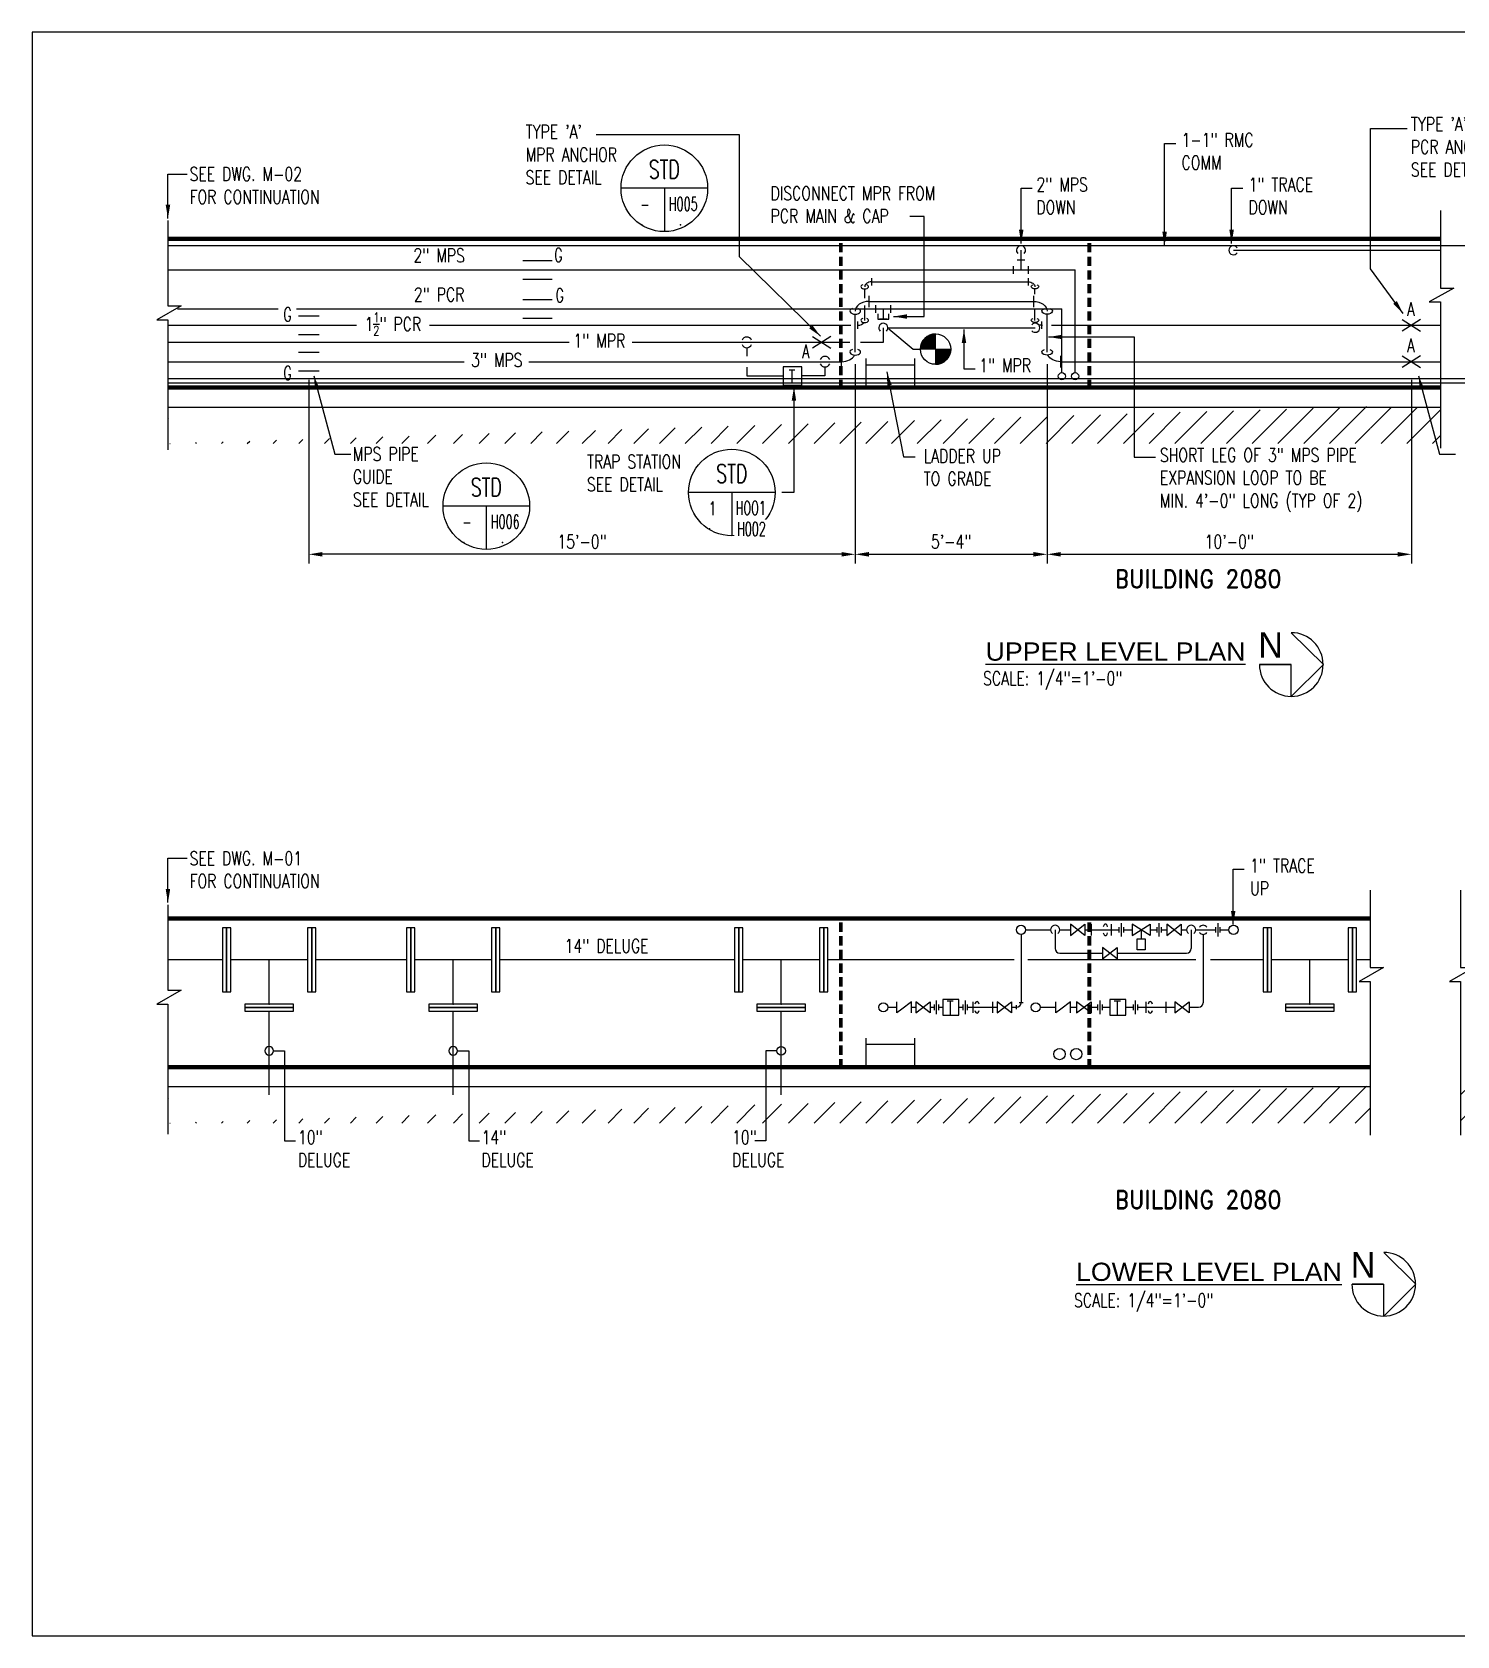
# Model space of a CAD drawing. Header units: inches. Extents: x 414 to 3373, y -413 to 990.
# Drawn here: x 1661 to 2130, y -413 to 115 of the extents above; entities that cross this region are included whole.
import ezdxf
from ezdxf.enums import TextEntityAlignment as Align

# ---------------------------------------------------------------- set-up
doc = ezdxf.new("R2010")
doc.units = ezdxf.units.IN
doc.header["$LTSCALE"] = 48
doc.header["$MEASUREMENT"] = 0
doc.linetypes.add('HIDDEN4', pattern=[0.09375, 0.0625, -0.03125])
doc.layers.get('Defpoints').update_dxf_attribs({"color": 251})
for name, color, linetype in [('E-POWR', 83, 'Continuous'), ('EXST-BLDG', 253, 'Continuous'), ('EXST-PIPE', 253, 'Continuous'), ('EXST-TEXT', 253, 'Continuous'), ('EXST-UTLD', 251, 'Continuous'), ('EXST-VALV', 253, 'Continuous'), ('MU-CONTINUATION NOTE', 51, 'Continuous'), ('MU-DEMO-TRGT', 31, 'Continuous'), ('MU-HPR-PIPE', 231, 'Continuous'), ('MU-HPR-TEXT', 221, 'Continuous'), ('MU-LDER', 254, 'Continuous'), ('MU-NEW-TEXT', 151, 'Continuous'), ('MU-PCR-PIPE', 120, 'Continuous'), ('MU-PCR-TEXT', 141, 'Continuous'), ('MU-PCR-VALV', 131, 'Continuous'), ('MU-STEM-PIPE', 230, 'Continuous'), ('MU-STEM-TEXT', 241, 'Continuous'), ('MU-STEM-VALV', 231, 'Continuous'), ('MU-TEXT-LDER', 254, 'Continuous'), ('TITLES', 111, 'Continuous')]:
    doc.layers.add(name, color=color, linetype=linetype)
doc.styles.add('AU145S00', font='19', dxfattribs={"height": 12})
doc.styles.add('ROMAND', font='romand.shx', dxfattribs={"width": 0.9})
doc.styles.add('RomanS', font='romans.shx', dxfattribs={"width": 0.75})
doc.dimstyles.get("Standard").update_dxf_attribs({"dimtxt": 0.09375, "dimasz": 0.09375, "dimexe": 0.0625, "dimexo": 0.0625, "dimgap": 0.03125, "dimtad": 1, "dimdec": 8, "dimzin": 0, "dimdsep": 46, "dimlunit": 4, "dimtxsty": 'RomanS', "dimcen": 0.09, "dimclrd": 254, "dimclre": 254, "dimclrt": 256, "dimadec": 0, "dimazin": 0, "dimtfac": 1, "dimtdec": 8, "dimtofl": 0, "dimtmove": 0, "dimatfit": 3, "dimfxl": 1, "dimtolj": 1, "dimtzin": 0, "dimlwd": -1, "dimlwe": -1, "dimarcsym": 0})

# ---------------------------------------------------------------- blocks, each defined once
blk = doc.blocks.new('14blndflg')
blk.add_lwpolyline([(1.375, 10.5), (0, 10.5), (0, -10.5), (1.375, -10.5)], close=True)
at = {"color": 252}
for p in [(0, 0), (1.375, 0)]:
    blk.add_point(p, dxfattribs=at)
blk = doc.blocks.new('10blndflg')
blk.add_lwpolyline([(0, -8), (1.1875, -8), (1.1875, 8), (0, 8)], close=True)
at = {"color": 252}
blk.add_point((0, 0), dxfattribs=at)
blk = doc.blocks.new('TARGET')
at = {"color": 0}
for p, q in [((-5, 0.22), (-0.22, 5)), ((-4.86, 0), (-5, 0.14)), ((-4.51, 0), (-4.98, 0.47)), ((-4.96, 0.6), (-0.6, 4.96)), ((-4.15, 0), (-4.94, 0.79)), ((-4.89, 1.03), (-1.03, 4.89)), ((-3.8, 0), (-4.88, 1.08)), ((-4.86, 0), (0, 4.86)), ((-3.45, 0), (-4.81, 1.36)), ((-4.77, 1.5), (-1.5, 4.77)), ((-3.09, 0), (-4.73, 1.63)), ((-2.74, 0), (-4.63, 1.89)), ((-4.55, 2.08), (-2.08, 4.55)), ((-2.38, 0), (-4.52, 2.14)), ((-4.5, 0), (0, 4.5)), ((-2.03, 0), (-4.4, 2.37)), ((-1.68, 0), (-4.27, 2.6)), ((-4.15, 0), (0, 4.15)), ((-1.32, 0), (-4.14, 2.81)), ((-4.06, 2.92), (-2.92, 4.06)), ((-0.97, 0), (-3.99, 3.02)), ((-0.62, 0), (-3.83, 3.21)), ((-3.8, 0), (0, 3.8)), ((-0.26, 0), (-3.66, 3.4)), ((0, 0.09), (-3.49, 3.58)), ((-3.44, 0), (0, 3.44)), ((0, 0.44), (-3.31, 3.75)), ((0, 0.8), (-3.11, 3.91)), ((-3.09, 0), (0, 3.09)), ((0, 1.15), (-2.91, 4.06)), ((-2.74, 0), (0, 2.74)), ((0, 1.5), (-2.7, 4.21)), ((0, 1.86), (-2.48, 4.34)), ((-2.38, 0), (0, 2.38)), ((0, 2.21), (-2.25, 4.46)), ((-2.03, 0), (0, 2.03)), ((0, 2.57), (-2.01, 4.58)), ((0, 2.92), (-1.76, 4.68)), ((-1.68, 0), (0, 1.68)), ((0, 3.27), (-1.5, 4.77)), ((-1.32, 0), (0, 1.32)), ((0, 3.63), (-1.22, 4.85)), ((-0.97, 0), (0, 0.97)), ((0, 3.98), (-0.93, 4.91)), ((0, 4.33), (-0.63, 4.96)), ((-0.62, 0), (0, 0.62)), ((0, 4.69), (-0.3, 4.99)), ((-0.26, 0), (0, 0.26)), ((0, -4.69), (4.69, 0)), ((0, -4.33), (4.33, 0)), ((0, -3.98), (3.98, 0)), ((0, -3.63), (3.63, 0)), ((0, -3.27), (3.27, 0)), ((0, -2.92), (2.92, 0)), ((0, -2.57), (2.57, 0)), ((0, -2.21), (2.21, 0)), ((0, -1.86), (1.86, 0)), ((0, -1.51), (1.51, 0)), ((0, -1.15), (1.15, 0)), ((0, -0.8), (0.8, 0)), ((0, -0.44), (0.44, 0)), ((0, -0.09), (0.09, 0)), ((3.58, -3.49), (0.09, 0)), ((3.75, -3.31), (0.44, 0)), ((3.91, -3.11), (0.8, 0)), ((4.06, -2.91), (1.15, 0)), ((4.21, -2.7), (1.5, 0)), ((4.34, -2.48), (1.86, 0)), ((4.46, -2.25), (2.21, 0)), ((4.58, -2.01), (2.57, 0)), ((4.68, -1.76), (2.92, 0)), ((4.77, -1.5), (3.27, 0)), ((4.85, -1.22), (3.63, 0)), ((4.91, -0.93), (3.98, 0)), ((4.96, -0.63), (4.33, 0)), ((4.99, -0.3), (4.69, 0)), ((3.4, -3.66), (0, -0.26)), ((3.21, -3.83), (0, -0.62)), ((3.02, -3.99), (0, -0.97)), ((2.81, -4.14), (0, -1.32)), ((2.6, -4.27), (0, -1.68)), ((2.37, -4.4), (0, -2.03)), ((2.14, -4.52), (0, -2.38)), ((1.89, -4.63), (0, -2.74)), ((1.63, -4.73), (0, -3.09)), ((1.36, -4.81), (0, -3.45)), ((1.08, -4.88), (0, -3.8)), ((0.79, -4.94), (0, -4.15)), ((0.47, -4.98), (0, -4.51)), ((0.14, -5), (0, -4.86)), ((0.04, -5), (5, -0.04)), ((0.41, -4.98), (4.98, -0.41)), ((0.82, -4.93), (4.93, -0.82)), ((1.26, -4.84), (4.84, -1.26)), ((1.78, -4.67), (4.67, -1.78)), ((2.45, -4.36), (4.36, -2.45))]:
    blk.add_line(p, q, dxfattribs=at)
for q in [(-5, 0), (0, 5), (0, -5), (5, 0)]:
    blk.add_line((0, 0), q)
blk.add_circle((0, 0), 5)
for start, end in [(90, 180), (270, 0)]:
    blk.add_arc((0, 0), 5, start, end)
blk = doc.blocks.new('DTLBUBB')
at = {"linetype": 'Continuous'}
for p, q in [((0.297, 0), (-0.297, 0)), ((0, 0), (0, -0.297))]:
    blk.add_line(p, q, dxfattribs=at)
blk.add_circle((0, 0), 0.297, dxfattribs=at)
at = {"color": 250}
for p in [(0, 0.067), (-0.154, -0.25), (0.11, -0.25)]:
    blk.add_point(p, dxfattribs=at)
at = {"style": 'RomanS'}
for tag, height, width, p in [('DTL#', 0.125, 0.7, (0, 0.067)), ('WHERE_CUT', 0.0938, 0.6, (-0.103, -0.169)), ('WHERE_DRAWN', 0.0938, 0.6, (0.117, -0.169))]:
    blk.add_attdef(tag, text='', height=height, dxfattribs=dict(at, width=width)).set_placement(p, align=Align.CENTER)
blk = doc.blocks.new('*D38')
at = {"layer": 'Defpoints', "color": 0, "transparency": 16777216}
for p in [(1931.93, 8.96), (1995.12, 8.96), (1995.12, -56.61)]:
    blk.add_point(p, dxfattribs=at)
at = {"layer": 'MU-LDER', "color": 254, "transparency": 16777216}
for p, q in [((1931.93, 5.96), (1931.93, -59.61)), ((1995.12, 5.96), (1995.12, -59.61)), ((1936.43, -56.61), (1990.62, -56.61))]:
    blk.add_line(p, q, dxfattribs=at)
for points in [[(1936.43, -55.86), (1936.43, -57.36), (1931.93, -56.61)], [(1990.62, -55.86), (1990.62, -57.36), (1995.12, -56.61)]]:
    blk.add_solid(points, dxfattribs=at)
at = {"layer": 'MU-LDER', "color": 151, "transparency": 16777216, "insert": (1963.52, -52.43), "char_height": 4.5, "attachment_point": 5, "style": 'RomanS'}
blk.add_mtext('\\A1;5\'-4"', dxfattribs=at)
blk = doc.blocks.new('*D39')
at = {"layer": 'Defpoints', "color": 0, "transparency": 16777216}
for p in [(1751.99, 3.8), (1751.99, -56.61), (1931.93, -56.61)]:
    blk.add_point(p, dxfattribs=at)
at = {"layer": 'MU-LDER', "color": 254, "transparency": 16777216}
for p, q in [((1751.99, 0.8), (1751.99, -59.61)), ((1927.43, -56.61), (1756.49, -56.61))]:
    blk.add_line(p, q, dxfattribs=at)
for points in [[(1756.49, -55.86), (1756.49, -57.36), (1751.99, -56.61)], [(1927.43, -55.86), (1927.43, -57.36), (1931.93, -56.61)]]:
    blk.add_solid(points, dxfattribs=at)
at = {"layer": 'MU-LDER', "color": 151, "transparency": 16777216, "insert": (1841.96, -52.43), "char_height": 4.5, "attachment_point": 5, "style": 'RomanS'}
blk.add_mtext('\\A1;15\'-0"', dxfattribs=at)
blk = doc.blocks.new('*D41')
at = {"layer": 'Defpoints', "color": 0, "transparency": 16777216}
for p in [(2115.08, 3.8), (1995.12, -56.61), (2115.08, -56.61)]:
    blk.add_point(p, dxfattribs=at)
at = {"layer": 'MU-LDER', "color": 254, "transparency": 16777216}
for p, q in [((2115.08, 0.8), (2115.08, -59.61)), ((1999.62, -56.61), (2110.58, -56.61))]:
    blk.add_line(p, q, dxfattribs=at)
for points in [[(1999.62, -55.86), (1999.62, -57.36), (1995.12, -56.61)], [(2110.58, -55.86), (2110.58, -57.36), (2115.08, -56.61)]]:
    blk.add_solid(points, dxfattribs=at)
at = {"layer": 'MU-LDER', "color": 151, "transparency": 16777216, "insert": (2055.1, -52.43), "char_height": 4.5, "attachment_point": 5, "style": 'RomanS'}
blk.add_mtext('\\A1;10\'-0"', dxfattribs=at)

msp = doc.modelspace()

# ---------------------------------------------------------------- hatches: boundary and pattern name
at = {"layer": 'EXST-TEXT'}
h = msp.add_hatch(dxfattribs=at)
h.set_pattern_fill('ANSI31', color=256, scale=48, style=0)
h.set_pattern_definition([(45, (0, -453.613), (-4.24264, 4.24264), [])])
edge = h.paths.add_edge_path()
edge.add_line((2101.5080857, -7.94578898), (2101.5080857, -20.13328898))
edge.add_line((1705.93472702, -20.13328898), (2101.5080857, -20.13328898))
edge.add_line((1705.93472702, -8.13328898), (2101.5080857, -8.13328898))
edge.add_line((1705.93694925, -8.13328898), (1705.93694925, -20.13328898))
h.paths.add_polyline_path([(2154.40653986, -8.13328898), (2154.40653986, -20.13328898), (2389.12927976, -20.13328898), (2389.12927976, -78.47926697), (2401.12927976, -78.47926697), (2401.12927976, -8.13328898)])
h = msp.add_hatch(dxfattribs=at)
h.set_pattern_fill('ANSI31', color=256, scale=48, style=0)
h.set_pattern_definition([(45, (3.869, 0), (-4.24264, 4.24264), [])])
h.paths.add_polyline_path([(2124.63164517, -8.13328898), (2101.60172547, -8.13328898), (2101.60172547, -20.11909357), (2124.63164517, -20.11909357)])
h = msp.add_hatch(dxfattribs=at)
h.set_pattern_fill('ANSI31', color=256, scale=48, style=0)
h.set_pattern_definition([(45, (0, -677.323), (-4.24264, 4.24264), [])])
edge = h.paths.add_edge_path()
edge.add_line((2101.5080857, -231.65610212), (2101.5080857, -243.84360212))
edge.add_line((1705.93472702, -243.84360212), (2101.5080857, -243.84360212))
edge.add_line((1705.93472702, -231.84360212), (2101.5080857, -231.84360212))
edge.add_line((1705.93694925, -231.84360212), (1705.93694925, -243.84360212))
h.paths.add_polyline_path([(2389.12927976, -302.72473433), (2401.12927976, -302.72473433), (2401.12927976, -231.84360212), (2131.28298039, -231.84360212), (2131.28298039, -243.84360212), (2389.12927976, -243.84360212)])

# ---------------------------------------------------------------- linework, layer by layer
at = {"layer": 'Defpoints'}
msp.add_lwpolyline([(1660.86094009, 115.30974917), (1660.86094009, -412.69025083), (2476.86094009, -412.69025083), (2476.86094009, 115.30974917)], close=True, dxfattribs=at)
at = {"layer": 'E-POWR'}
for p, q in [((1705.61484501, 45.07748682), (2436.64249647, 45.07748682)), ((1705.61484501, -0.16756898), (2401.12927976, -0.16756898))]:
    msp.add_line(p, q, dxfattribs=at)
at = {"layer": 'EXST-BLDG'}
for points in [[(1705.61484501, 53.30344318), (1705.61484501, 25.1556577), (1710.00843429, 25.1556577), (1701.93946742, 20.61441465), (1705.61484501, 20.61441465), (1705.61484501, -22.23891979)], [(1705.61484501, -171.96814054), (1705.61484501, -200.11592602), (1710.00843429, -200.11592602), (1701.93946742, -204.65716907), (1705.61484501, -204.65716907), (1705.61484501, -247.51050351)]]:
    msp.add_lwpolyline(points, dxfattribs=at)
at = {"layer": 'EXST-PIPE'}
for p, q in [((1986.52366309, 37.01536077), (1986.52366309, 43.46844224)), ((2056.48881517, 43.46844224), (2124.63164517, 43.46844224)), ((1705.93694925, 37.01536077), (2004.32073532, 37.01536077)), ((1984.02366309, 35.76536077), (1984.02366309, 38.26536077)), ((1985.27366309, 40.35911077), (1987.77366309, 40.35911077)), ((1989.02366309, 35.76536077), (1989.02366309, 38.26536077)), ((2004.32073532, 3.198165), (2004.32073532, 37.01536077)), ((1708.75547809, 24.16341899), (1999.98557715, 24.16341899)), ((1938.66378282, 22.91341899), (1938.66378282, 25.41341899)), ((1941.16378282, 24.16341899), (1941.16378282, 20.81966899)), ((1943.66378282, 22.91341899), (1943.66378282, 25.41341899)), ((1999.98557715, 3.198165), (1999.98557715, 24.16341899)), ((1942.41378282, 20.81966899), (1939.91378282, 20.81966899)), ((1942.66378282, 17.96699279), (1991.21383311, 17.96699279)), ((2018.83394678, -181.13066035), (2018.83394678, -179.35308146)), ((2019.57768484, -182.46692007), (2019.57768484, -178.01682175)), ((2020.3214229, -181.13066035), (2020.3214229, -179.35308146)), ((2031.31959333, -181.13066035), (2031.31959333, -179.35308146)), ((2032.06333139, -182.46692007), (2032.06333139, -178.01682175)), ((2032.80706945, -181.13066035), (2032.80706945, -179.35308146)), ((2050.65105464, -181.13066035), (2050.65105464, -179.35308146)), ((2051.3947927, -182.46692007), (2051.3947927, -178.01682175)), ((2052.13853076, -181.13066035), (2052.13853076, -179.35308146)), ((1986.52366309, -181.74187091), (1986.52366309, -204.24332036)), ((1988.02366309, -180.24187091), (1996.2654571, -180.24187091)), ((1997.7654571, -180.24187091), (1997.7654571, -186.40293211)), ((1999.2654571, -180.24187091), (2002.77882938, -180.24187091)), ((2007.54144917, -180.24187091), (2018.83394678, -180.24187091)), ((2020.3214229, -180.24187091), (2023.11843741, -180.24187091)), ((2029.07751109, -180.24187091), (2031.31959333, -180.24187091)), ((2032.80706945, -180.24187091), (2034.51507117, -180.24187091)), ((2039.27769096, -180.24187091), (2041.06194243, -180.24187091)), ((2042.56194243, -180.24187091), (2042.56194243, -186.40293211)), ((2044.06194243, -180.24187091), (2050.65105464, -180.24187091)), ((2046.51371727, -181.74187091), (2046.51371727, -204.24332036)), ((2052.13853076, -180.24187091), (2054.98881517, -180.24187091)), ((1999.2654571, -187.90293211), (2013.37109576, -187.90293211)), ((2018.13371556, -187.90293211), (2041.06194243, -187.90293211)), ((1723.56357311, -190.10369968), (1705.93694925, -190.10369968)), ((1751.56357311, -190.10369968), (1726.31357311, -190.10369968)), ((1738.93857311, -204.66270514), (1738.93857311, -190.10369968)), ((1784.18442111, -190.10369968), (1754.31357311, -190.10369968)), ((1812.18442111, -190.10369968), (1786.93442111, -190.10369968)), ((1799.55942111, -204.66270514), (1799.55942111, -190.10369968)), ((1892.18442111, -190.10369968), (1814.93442111, -190.10369968)), ((1920.18442111, -190.10369968), (1894.93442111, -190.10369968)), ((1907.55942111, -204.66270514), (1907.55942111, -190.10369968)), ((1984.25174031, -190.10369968), (1922.93442111, -190.10369968)), ((2044.07759833, -190.10369968), (1988.79558587, -190.10369968)), ((2066.27199947, -190.10369968), (2048.94983621, -190.10369968)), ((2094.27199947, -190.10369968), (2069.02199947, -190.10369968)), ((2081.64699947, -204.66270514), (2081.64699947, -190.10369968)), ((2101.5080857, -190.10369968), (2097.02199947, -190.10369968)), ((1942.66378282, -205.74332036), (1945.6421238, -205.74332036)), ((1950.4047436, -205.74332036), (1951.85605147, -205.74332036)), ((1956.61867127, -205.74332036), (1957.97584484, -205.74332036)), ((1957.97584484, -206.6321098), (1957.97584484, -204.85453091)), ((1958.7195829, -207.96836952), (1958.7195829, -203.5182712)), ((1959.46332096, -206.6321098), (1959.46332096, -204.85453091)), ((1959.46332096, -205.74332036), (1960.76067206, -205.74332036)), ((1965.9937357, -205.74332036), (1967.44055906, -205.74332036)), ((1967.44055906, -206.6321098), (1967.44055906, -204.85453091)), ((1968.18429712, -207.96836952), (1968.18429712, -203.5182712)), ((1968.92803518, -206.6321098), (1968.92803518, -204.85453091)), ((1968.92803518, -205.74332036), (1978.67197594, -205.74332036)), ((1983.43459574, -205.74332036), (1985.02366309, -205.74332036)), ((1985.02366309, -206.40082036), (1985.02366309, -205.08582036)), ((1987.18116309, -204.24332036), (1985.86616309, -204.24332036)), ((1992.84086442, -205.74332036), (1998.00090078, -205.74332036)), ((2002.76352058, -205.74332036), (2004.84222854, -205.74332036)), ((2009.60484834, -205.74332036), (2011.81754927, -205.74332036)), ((2011.81754927, -206.6321098), (2011.81754927, -204.85453091)), ((2012.56128733, -207.96836952), (2012.56128733, -203.5182712)), ((2013.30502539, -206.6321098), (2013.30502539, -204.85453091)), ((2013.30502539, -205.74332036), (2015.80011788, -205.74332036)), ((2021.03318151, -205.74332036), (2023.50663925, -205.74332036)), ((2023.50663925, -206.6321098), (2023.50663925, -204.85453091)), ((2024.25037731, -207.96836952), (2024.25037731, -203.5182712)), ((2024.99411536, -206.6321098), (2024.99411536, -204.85453091)), ((2024.99411536, -205.74332036), (2037.1335466, -205.74332036)), ((2041.8961664, -205.74332036), (2045.01371727, -205.74332036)), ((1738.93857311, -234.59966653), (1738.93857311, -207.03770514)), ((1799.55942111, -234.59966653), (1799.55942111, -207.03770514)), ((1907.55942111, -234.59966653), (1907.55942111, -207.03770514))]:
    msp.add_line(p, q, dxfattribs=at)
for points in [[(1832.07815895, 40.01536077), (1822.48247656, 40.01536077)], [(1822.48247656, 34.01536077), (1832.07815895, 34.01536077)], [(1832.07815895, 27.16341899), (1822.48247656, 27.16341899)], [(1822.48247656, 21.16341899), (1832.07815895, 21.16341899)], [(1950.4047436, -207.58121358), (1950.4047436, -203.90542713), (1947.28342136, -206.31446134), (1945.6421238, -207.58121358), (1945.6421238, -203.90542713)], [(2002.76352058, -207.58121358), (2002.76352058, -203.90542713), (1999.64219834, -206.31446134), (1998.00090078, -207.58121358), (1998.00090078, -203.90542713)]]:
    msp.add_lwpolyline(points, dxfattribs=at)
for points in [[(1965.9937357, -208.35985218), (1965.9937357, -203.12678854), (1960.76067206, -203.12678854), (1960.76067206, -208.35985218)], [(2021.03318151, -208.35985218), (2021.03318151, -203.12678854), (2015.80011788, -203.12678854), (2015.80011788, -208.35985218)]]:
    msp.add_lwpolyline(points, close=True, dxfattribs=at)
for centre, radius in [((1999.98557715, 2.010665), 1.1875), ((2004.32073532, 2.010665), 1.1875), ((1986.52366309, -180.24187091), 1.5), ((2056.48881517, -180.24187091), 1.5), ((1941.16378282, -205.74332036), 1.5), ((1991.34086442, -205.74332036), 1.5), ((1999.21021429, -221.13890852), 1.875), ((2004.72144213, -221.13890852), 1.875)]:
    msp.add_circle(centre, radius, dxfattribs=at)
for centre, start, end in [((1986.52366309, 43.46844224), 312.4660465025, 227.5339534975), ((2056.48881517, 43.46844224), 33.8855365394, 326.1144634606), ((1991.21383311, 17.96699279), 222.4660465025, 137.5339534975), ((1997.7654571, -180.24187091), 306.307771171, 233.692228829), ((2042.56194243, -180.24187091), 306.307771171, 233.692228829), ((2046.51371727, -180.24187091), 36.307771171, 145.5576300443), ((2046.51371727, -180.24187091), 214.4423699557, 323.692228829), ((1999.2654571, -186.40293211), 180, 270), ((2041.06194243, -186.40293211), 270, 0), ((1985.02366309, -204.24332036), 270, 0), ((2045.01371727, -204.24332036), 270, 0)]:
    msp.add_arc(centre, 1.5, start, end, dxfattribs=at)
for centre, start_param, end_param in [((2014.33347152, -180.24187091), 5.2636742809, 7.3026963334), ((2014.33347152, -180.24187091), 8.4052669345, 10.444288987), ((1972.03448247, -205.74332036), -1.0195110263, 1.0195110263), ((2029.07016907, -205.74332036), -1.0195110263, 1.0195110263), ((1972.03448247, -205.74332036), 2.1220816273, 4.1611036798), ((2029.07016907, -205.74332036), 2.1220816273, 4.1611036798)]:
    msp.add_ellipse(centre, major_axis=(0, 1.90918923), ratio=0.4413621041, start_param=start_param, end_param=end_param, dxfattribs=at)
at = {"layer": 'EXST-TEXT'}
for points in [[(1740.34927311, -220.07492958, 1), (1737.52787311, -220.07492958, 1), (1740.34927311, -220.07492958), (1744.0293614, -220.07492958), (1744.0293614, -249.69465852), (1747.58677443, -249.69465852)], [(1800.97012111, -220.07492958, 1), (1798.14872111, -220.07492958, 1), (1800.97012111, -220.07492958), (1804.6502094, -220.07492958), (1804.6502094, -249.69465852), (1808.20762244, -249.69465852)], [(1906.14872111, -220.07492958, -1), (1908.97012111, -220.07492958, -1), (1906.14872111, -220.07492958), (1902.46863282, -220.07492958), (1902.46863282, -249.69465852), (1898.91121978, -249.69465852)]]:
    msp.add_lwpolyline(points, format="xyb", dxfattribs=at)
at = {"layer": 'EXST-UTLD'}
for p, q in [((1705.93472702, 47.74171102), (2124.63164517, 47.74171102)), ((1705.93472702, 47.55421102), (2124.63164517, 47.55421102)), ((1705.93472702, 47.36671102), (2124.63164517, 47.36671102)), ((1705.93472702, 47.17921102), (2124.63164517, 47.17921102)), ((1705.93472702, 46.99171102), (2124.63164517, 46.99171102)), ((1705.93472702, 46.80421102), (2124.63164517, 46.80421102)), ((1705.93472702, -1.19578898), (2124.63164517, -1.19578898)), ((1705.93472702, -1.38328898), (2124.63164517, -1.38328898)), ((1705.93472702, -1.57078898), (2124.63164517, -1.57078898)), ((1705.93472702, -1.75828898), (2124.63164517, -1.75828898)), ((1705.93472702, -1.94578898), (2124.63164517, -1.94578898)), ((1705.93472702, -2.13328898), (2124.63164517, -2.13328898)), ((1705.93472702, -175.96860212), (2101.5080857, -175.96860212)), ((1705.93472702, -176.15610212), (2101.5080857, -176.15610212)), ((1705.93472702, -176.34360212), (2101.5080857, -176.34360212)), ((1705.93472702, -176.53110212), (2101.5080857, -176.53110212)), ((1705.93472702, -176.71860212), (2101.5080857, -176.71860212)), ((1705.93472702, -176.90610212), (2101.5080857, -176.90610212)), ((1705.93472702, -224.90610212), (2101.5080857, -224.90610212)), ((1705.93472702, -225.09360212), (2101.5080857, -225.09360212)), ((1705.93472702, -225.28110212), (2101.5080857, -225.28110212)), ((1705.93472702, -225.46860212), (2101.5080857, -225.46860212)), ((1705.93472702, -225.65610212), (2101.5080857, -225.65610212)), ((1705.93472702, -225.84360212), (2101.5080857, -225.84360212))]:
    msp.add_line(p, q, dxfattribs=at)
at = {"layer": 'EXST-UTLD', "linetype": 'HIDDEN4'}
for p, q in [((1926.83705578, -2.13328898), (1926.83705578, 46.80421102)), ((1927.02455578, -2.13328898), (1927.02455578, 46.80421102)), ((1927.21205578, -2.13328898), (1927.21205578, 46.80421102)), ((1927.39955578, -2.13328898), (1927.39955578, 46.80421102)), ((1927.58705578, -2.13328898), (1927.58705578, 46.80421102)), ((2008.58705578, -2.13328898), (2008.58705578, 46.80421102)), ((2008.77455578, -2.13328898), (2008.77455578, 46.80421102)), ((2008.96205578, -2.13328898), (2008.96205578, 46.80421102)), ((2009.14955578, -2.13328898), (2009.14955578, 46.80421102)), ((2009.33705578, -2.13328898), (2009.33705578, 46.80421102)), ((2009.52455578, -2.13328898), (2009.52455578, 46.80421102)), ((1926.83705578, -225.84360212), (1926.83705578, -176.90610212)), ((1927.02455578, -225.84360212), (1927.02455578, -176.90610212)), ((1927.21205578, -225.84360212), (1927.21205578, -176.90610212)), ((1927.39955578, -225.84360212), (1927.39955578, -176.90610212)), ((1927.58705578, -225.84360212), (1927.58705578, -176.90610212)), ((2008.58705578, -225.84360212), (2008.58705578, -176.90610212)), ((2008.77455578, -225.84360212), (2008.77455578, -176.90610212)), ((2008.96205578, -225.84360212), (2008.96205578, -176.90610212)), ((2009.14955578, -225.84360212), (2009.14955578, -176.90610212)), ((2009.33705578, -225.84360212), (2009.33705578, -176.90610212)), ((2009.52455578, -225.84360212), (2009.52455578, -176.90610212))]:
    msp.add_line(p, q, dxfattribs=at)
at = {"layer": 'EXST-UTLD', "color": 253}
for p, q in [((1935.53845422, -1.19578898), (1935.53845422, 7.80421102)), ((1935.53845422, 5.80421102), (1951.53845422, 5.80421102)), ((1951.53845422, -1.19578898), (1951.53845422, 7.80421102)), ((1705.93472702, -8.13328898), (2124.63164517, -8.13328898)), ((1935.53845422, -224.90610212), (1935.53845422, -215.90610212)), ((1951.53845422, -224.90610212), (1951.53845422, -215.90610212)), ((1935.53845422, -217.90610212), (1951.53845422, -217.90610212)), ((1705.93472702, -231.84360212), (2101.5080857, -231.84360212))]:
    msp.add_line(p, q, dxfattribs=at)
at = {"layer": 'EXST-UTLD'}
for points in [[(2124.63164517, 56.53399316), (2124.63164517, 31.04986856), (2129.02523445, 31.04986856), (2120.95626757, 26.50862551), (2124.63164517, 26.50862551), (2124.63164517, -21.71981043)], [(2101.5080857, -167.17631999), (2101.5080857, -192.66044458), (2105.90167497, -192.66044458), (2097.8327081, -197.20168763), (2101.5080857, -197.20168763), (2101.5080857, -247.88282705)], [(2131.28298039, -167.17631999), (2131.28298039, -192.66044458), (2135.67656966, -192.66044458), (2127.60760279, -197.20168763), (2131.28298039, -197.20168763), (2131.28298039, -247.88282705)]]:
    msp.add_lwpolyline(points, dxfattribs=at)
at = {"layer": 'EXST-VALV'}
msp.add_line((2026.09797425, -180.24187091), (2026.09797425, -183.24329419), dxfattribs=at)
for points in [[(2002.77882938, -178.40397768), (2002.77882938, -182.07976413), (2007.54144917, -178.40397768), (2007.54144917, -182.07976413)], [(2023.11843741, -178.40397768), (2023.11843741, -182.07976413), (2029.07751109, -178.40397768), (2029.07751109, -182.07976413)], [(2034.51507117, -178.40397768), (2034.51507117, -182.07976413), (2039.27769096, -178.40397768), (2039.27769096, -182.07976413)], [(2024.75601311, -183.24329419), (2027.4399354, -183.24329419), (2027.4399354, -186.8307657), (2024.75601311, -186.8307657)], [(2013.37109576, -186.06503889), (2013.37109576, -189.74082534), (2018.13371556, -186.06503889), (2018.13371556, -189.74082534)], [(1951.85605147, -203.90542713), (1951.85605147, -207.58121358), (1956.61867127, -203.90542713), (1956.61867127, -207.58121358)], [(1978.67197594, -203.90542713), (1978.67197594, -207.58121358), (1983.43459574, -203.90542713), (1983.43459574, -207.58121358)], [(2004.84222854, -203.90542713), (2004.84222854, -207.58121358), (2009.60484834, -203.90542713), (2009.60484834, -207.58121358)], [(2037.1335466, -203.90542713), (2037.1335466, -207.58121358), (2041.8961664, -203.90542713), (2041.8961664, -207.58121358)]]:
    msp.add_lwpolyline(points, close=True, dxfattribs=at)
for points in [[(2009.66648416, -178.40397768), (2009.66648416, -182.07976413)], [(2016.17526823, -178.40397768), (2016.17526823, -182.07976413)], [(1970.60909181, -203.90542713), (1970.60909181, -207.58121358)], [(1977.11787588, -203.90542713), (1977.11787588, -207.58121358)], [(2027.64477841, -203.90542713), (2027.64477841, -207.58121358)], [(2034.15356247, -203.90542713), (2034.15356247, -207.58121358)]]:
    msp.add_lwpolyline(points, dxfattribs=at)
at = {"layer": 'MU-DEMO-TRGT', "color": 254}
msp.add_lwpolyline([(1942.97924964, 17.64347727), (1951.02397651, 10.93078178), (1953.37787614, 10.93078178)], dxfattribs=at)
at = {"layer": 'MU-HPR-PIPE'}
for p, q in [((1941.16378282, 13.15756383), (1933.70492077, 13.15756383)), ((1921.94271152, 2.09695891), (1914.29084211, 2.09695891)), ((1921.95736758, 5.05423251), (1921.94271152, 2.09695891))]:
    msp.add_line(p, q, dxfattribs=at)
for points in [[(1896.22629201, 11.40756383), (1896.22629201, 8.58951057)], [(1896.22629201, 5.01891148), (1896.22629201, 2.09695891), (1908.20983574, 2.09695891)]]:
    msp.add_lwpolyline(points, dxfattribs=at)
for centre, radius, start, end in [((1941.16378282, 17.96699279), 1.5, 312.4660465025, 227.5339534975), ((1896.22629201, 13.15756383), 1.75, 25.3769335251, 154.6230664749), ((1896.22629201, 13.15756383), 1.75, 205.3769335252, 334.6230664748), ((1921.96604037, 6.80421102), 1.75, 25.3769335252, 154.6230664748), ((1921.96604037, 6.80421102), 1.75, 205.3769335252, 334.6230664748)]:
    msp.add_arc(centre, radius, start, end, dxfattribs=at)
at = {"layer": 'MU-PCR-PIPE'}
for p, q in [((1937.31432003, 33.07123632), (1988.86711585, 33.07123632)), ((1935.06432003, 27.675422), (1935.06432003, 30.74636261)), ((1991.11711585, 28.98113047), (1991.11711585, 30.74636261)), ((1935.06432003, 20.40421102), (1935.06432003, 25.3043492)), ((1991.11711585, 20.40421102), (1991.11711585, 24.2569264)), ((1705.93694925, 18.80421102), (1930.44276613, 18.80421102)), ((1932.57992608, 18.80421102), (1932.81432003, 18.80421102)), ((1993.36711585, 18.80421102), (1993.60878779, 18.80421102)), ((1996.57422826, 18.80421102), (2124.63164517, 18.80421102))]:
    msp.add_line(p, q, dxfattribs=at)
at = {"layer": 'MU-PCR-VALV'}
for p, q in [((1937.31432003, 34.25873632), (1937.31432003, 31.88373632)), ((1988.86711585, 34.25873632), (1988.86711585, 31.88373632)), ((1932.81432003, 17.61671102), (1932.81432003, 19.99171102)), ((1993.36711585, 17.61671102), (1993.36711585, 19.99171102))]:
    msp.add_line(p, q, dxfattribs=at)
for points in [[(1755.3977481, 21.80421102), (1748.57742827, 21.80421102)], [(2118.11114091, 20.73153591), (2112.05256376, 16.87688614)], [(2112.05256376, 20.73153591), (2118.11114091, 16.87688614)], [(1748.57742827, 15.80421102), (1755.3977481, 15.80421102)]]:
    msp.add_lwpolyline(points, dxfattribs=at)
for centre, major_axis, ratio, start_param, end_param in [((1935.06432003, 31.47123632), (-1.24157327, 0), 0.5838348257, 5.2483982264, 10.4595650415), ((1937.31432003, 31.47123632), (-2.25, 0), 0.7111111111, 4.7123889804, 6.2831853072), ((1932.81432003, 20.40421102), (2.25, 0), 0.7111111111, 4.7123889804, 5.8221634093), ((1935.06432003, 20.40421102), (-1.24157327, 0), 0.5838348257, 5.2483982264, 10.4595650415)]:
    msp.add_ellipse(centre, major_axis=major_axis, ratio=ratio, start_param=start_param, end_param=end_param, dxfattribs=at)
at = {"layer": 'MU-PCR-VALV', "extrusion": (0, 0, -1)}
for centre, major_axis, ratio, start_param, end_param in [((1988.86711585, 31.47123632), (2.25, 0), 0.7111111111, 4.7123889804, 6.2831853072), ((1991.11711585, 31.47123632), (1.24157327, 0), 0.5838348257, 5.2483982264, 10.4595650415), ((1991.11711585, 20.40421102), (1.24157327, 0), 0.5838348257, 5.2483982264, 10.4595650415), ((1993.36711585, 20.40421102), (-2.25, 0), 0.7111111111, 4.7123889804, 5.8221634093)]:
    msp.add_ellipse(centre, major_axis=major_axis, ratio=ratio, start_param=start_param, end_param=end_param, dxfattribs=at)
at = {"layer": 'MU-STEM-PIPE'}
for p, q in [((1936.42548637, 26.6388518), (1990.61543818, 26.6388518)), ((1931.92548637, 9.98421102), (1931.92548637, 22.43714085)), ((1995.11543818, 9.98421102), (1995.11543818, 22.43714085)), ((1705.93694925, 6.80421102), (1927.42548637, 6.80421102)), ((1999.61543818, 6.80421102), (2124.63164517, 6.80421102))]:
    msp.add_line(p, q, dxfattribs=at)
at = {"layer": 'MU-STEM-VALV'}
for p, q in [((1936.42548637, 28.5138518), (1936.42548637, 24.7638518)), ((1990.61543818, 28.5138518), (1990.61543818, 24.7638518)), ((1941.16378282, 17.96699279), (1941.16378282, 13.15756383)), ((1927.42548637, 4.92921102), (1927.42548637, 8.67921102)), ((1999.61543818, 4.92921102), (1999.61543818, 8.67921102))]:
    msp.add_line(p, q, dxfattribs=at)
for points in [[(1939.36994099, 22.50281102), (1939.36994099, 20.81966899), (1942.95762465, 20.81966899), (1942.95762465, 22.50281102)], [(1923.87618662, 15.08488872), (1917.81760947, 11.23023895)], [(1917.81760947, 15.08488872), (1923.87618662, 11.23023895)], [(1755.3977481, 9.80421102), (1748.57742827, 9.80421102)], [(2118.11114091, 8.73153591), (2112.05256376, 4.87688614)], [(2112.05256376, 8.73153591), (2118.11114091, 4.87688614)], [(1748.57742827, 3.80421102), (1755.3977481, 3.80421102)]]:
    msp.add_lwpolyline(points, dxfattribs=at)
msp.add_lwpolyline([(1908.20983574, 5.1374621), (1908.20983574, -0.94354427), (1914.29084211, -0.94354427), (1914.29084211, 5.1374621)], close=True, dxfattribs=at)
for centre, major_axis, ratio, start_param, end_param in [((1936.42548637, 23.4588518), (-4.5, 0), 0.7066666667, 4.7123889804, 6.2831853072), ((1931.92548637, 23.4588518), (-1.75, 0), 0.5838348257, 5.2483982264, 10.4595650415), ((1931.92548637, 9.98421102), (-1.75, 0), 0.5838348257, 5.2483982264, 10.4595650415), ((1927.42548637, 9.98421102), (4.5, 0), 0.7066666667, 4.7123889804, 5.9591414355)]:
    msp.add_ellipse(centre, major_axis=major_axis, ratio=ratio, start_param=start_param, end_param=end_param, dxfattribs=at)
at = {"layer": 'MU-STEM-VALV', "extrusion": (0, 0, -1)}
for centre, major_axis, ratio, start_param, end_param in [((1990.61543818, 23.4588518), (4.5, 0), 0.7066666667, 4.7123889804, 6.2831853072), ((1995.11543818, 23.4588518), (1.75, 0), 0.5838348257, 5.2483982264, 10.4595650415), ((1995.11543818, 9.98421102), (1.75, 0), 0.5838348257, 5.2483982264, 10.4595650415), ((1999.61543818, 9.98421102), (-4.5, 0), 0.7066666667, 4.7123889804, 5.9591414355)]:
    msp.add_ellipse(centre, major_axis=major_axis, ratio=ratio, start_param=start_param, end_param=end_param, dxfattribs=at)
at = {"layer": 'TITLES'}
for p, q in [((2075.50617375, -82.41009573), (2086.1029332, -92.83986891)), ((2075.50617375, -103.38935144), (2086.1029332, -92.83986891)), ((2075.50617375, -103.38935144), (2075.50617375, -92.89972359)), ((2105.95435033, -286.41961691), (2116.55110978, -296.84939008)), ((2105.95435033, -307.39887262), (2116.55110978, -296.84939008)), ((2105.95435033, -307.39887262), (2105.95435033, -296.90924476))]:
    msp.add_line(p, q, dxfattribs=at)
at = {"layer": 'TITLES', "const_width": 0.6125}
for points in [[(2065.01654589, -92.89972359), (2075.50617375, -92.89972359)], [(2095.46472247, -296.90924476), (2105.95435033, -296.90924476)]]:
    msp.add_lwpolyline(points, dxfattribs=at)
at = {"layer": 'TITLES'}
for centre in [(2075.50617375, -92.89972359), (2105.95435033, -296.90924476)]:
    msp.add_arc(centre, 10.48962785, 180, 90, dxfattribs=at)

# ---------------------------------------------------------------- block references
at = {"layer": 'EXST-PIPE'}
for p in [(1723.56357311, -190.10369968), (1724.93857311, -190.10369968), (1784.18442111, -190.10369968), (1785.55942111, -190.10369968), (1892.18442111, -190.10369968), (1893.55942111, -190.10369968), (2066.27199947, -190.10369968), (2067.64699947, -190.10369968)]:
    msp.add_blockref('14blndflg', p, dxfattribs=at)
for name, p, rotation in [('14blndflg', (1752.93857311, -190.10369968), 180), ('14blndflg', (1754.31357311, -190.10369968), 180), ('14blndflg', (1813.55942111, -190.10369968), 180), ('14blndflg', (1814.93442111, -190.10369968), 180), ('14blndflg', (1921.55942111, -190.10369968), 180), ('14blndflg', (1922.93442111, -190.10369968), 180), ('14blndflg', (2095.64699947, -190.10369968), 180), ('14blndflg', (2097.02199947, -190.10369968), 180), ('10blndflg', (1738.93857311, -204.66270514), 270), ('10blndflg', (1738.93857311, -205.85020514), 270), ('10blndflg', (1799.55942111, -204.66270514), 270), ('10blndflg', (1799.55942111, -205.85020514), 270), ('10blndflg', (1907.55942111, -204.66270514), 270), ('10blndflg', (1907.55942111, -205.85020514), 270), ('10blndflg', (2081.64699947, -204.66270514), 270), ('10blndflg', (2081.64699947, -205.85020514), 270)]:
    msp.add_blockref(name, p, dxfattribs=dict(at, rotation=rotation))
at = {"layer": 'MU-DEMO-TRGT'}
msp.add_blockref('TARGET', (1958.37787614, 10.93078178), dxfattribs=at)
at = {"layer": 'MU-NEW-TEXT'}
ref = msp.add_blockref('DTLBUBB', (1869.06432798, 63.88073845), dxfattribs=dict(at, xscale=48, yscale=48, zscale=48))
ref.add_attrib('DTL#', 'STD', dxfattribs={"layer": '0', "height": 6, "style": 'RomanS', "width": 0.7}).set_placement((1869.06432798, 67.09725349), align=Align.CENTER)
ref.add_attrib('WHERE_CUT', '-', dxfattribs={"layer": '0', "height": 4.5, "style": 'RomanS', "width": 0.6}).set_placement((1862.66763987, 56.39257928), align=Align.CENTER)
ref.add_attrib('WHERE_DRAWN', 'H005', dxfattribs={"layer": '0', "height": 4.5, "style": 'RomanS', "width": 0.6}).set_placement((1875.2968988, 56.47786637), align=Align.CENTER)
ref = msp.add_blockref('DTLBUBB', (1891.28566375, -36.24612672), dxfattribs=dict(at, xscale=48, yscale=48, zscale=48))
ref.add_attrib('DTL#', 'STD', dxfattribs={"layer": '0', "height": 6, "style": 'RomanS', "width": 0.7}).set_placement((1891.28566375, -33.02961167), align=Align.CENTER)
ref.add_attrib('WHERE_CUT', '1', dxfattribs={"layer": '0', "height": 4.5, "style": 'RomanS', "width": 0.6}).set_placement((1884.88897564, -43.73428589), align=Align.CENTER)
ref.add_attrib('WHERE_DRAWN', 'HOO1', dxfattribs={"layer": '0', "height": 4.5, "style": 'RomanS', "width": 0.6}).set_placement((1897.51823457, -43.64899879), align=Align.CENTER)
ref = msp.add_blockref('DTLBUBB', (1810.44361193, -40.74089426), dxfattribs=dict(at, xscale=48, yscale=48, zscale=48))
ref.add_attrib('DTL#', 'STD', dxfattribs={"layer": '0', "height": 6, "style": 'RomanS', "width": 0.7}).set_placement((1810.44361193, -37.52437922), align=Align.CENTER)
ref.add_attrib('WHERE_CUT', '-', dxfattribs={"layer": '0', "height": 4.5, "style": 'RomanS', "width": 0.6}).set_placement((1804.04692382, -48.22905344), align=Align.CENTER)
ref.add_attrib('WHERE_DRAWN', 'H006', dxfattribs={"layer": '0', "height": 4.5, "style": 'RomanS', "width": 0.6}).set_placement((1816.67618275, -48.14376634), align=Align.CENTER)

# ---------------------------------------------------------------- texts
at = {"layer": 'EXST-PIPE', "style": 'RomanS', "width": 0.75}
for p in [(1962.03187371, -208.06341498), (2017.07131952, -208.06341498)]:
    msp.add_text('T', height=4.5, dxfattribs=at).set_placement(p)
at = {"layer": 'EXST-TEXT', "color": 251, "style": 'ROMAND', "width": 0.9}
for p in [(2017.45440516, -67.69459337), (2017.45440516, -272.08223323)]:
    msp.add_text('BUILDING 2080', height=6, dxfattribs=at).set_placement(p)
at = {"layer": 'EXST-TEXT', "char_height": 4.5, "width": 36.3733839417, "style": 'RomanS'}
for s, insert, attachment_point in [('1-1" RMC COMM', (2039.37426351, 82.07604848), 1), ('2" MPS\\PDOWN', (1991.58838668, 67.37533121), 1), ('1" TRACE\\PDOWN', (2061.44220434, 67.37533121), 1), ('2" MPS', (1794.90789042, 44.01061835), 2), ('2" PCR', (1794.90789042, 31.15936307), 2), ('1" MPR', (1972.73400998, 7.81491089), 1), ('LADDER UP\\PTO GRADE', (1954.45607545, -21.96656361), 1), ('1" TRACE\\PUP', (2061.96100502, -156.83939012), 1), ('14" DELUGE', (1850.04146726, -183.26581221), 2), ('10"\\PDELUGE', (1748.41552283, -246.27710003), 1), ('14"\\PDELUGE', (1808.86722827, -246.27710003), 1), ('10"\\PDELUGE', (1891.37157783, -246.27710003), 1)]:
    msp.add_mtext(s, dxfattribs=dict(at, insert=insert, attachment_point=attachment_point))
at = {"layer": 'EXST-VALV', "style": 'RomanS', "width": 0.7}
for p in [(1832.77214472, 39.6381682), (1833.21175549, 26.41905692)]:
    msp.add_text('G', height=4.5, dxfattribs=at).set_placement(p)
at = {"layer": 'MU-CONTINUATION NOTE', "char_height": 4.5, "width": 50.9998361121, "attachment_point": 1, "style": 'RomanS'}
for s, insert in [('SEE DWG. M-02 FOR CONTINUATION', (1712.7306796, 70.80818478)), ('SEE DWG. M-01 FOR CONTINUATION', (1712.7306796, -154.46339894))]:
    msp.add_mtext(s, dxfattribs=dict(at, insert=insert))
at = {"layer": 'MU-NEW-TEXT', "style": 'RomanS', "width": 0.7}
for p in [(2113.63288131, 21.92699527), (1914.4046913, 7.9948195), (2113.63288131, 9.92699527)]:
    msp.add_text('A', height=4.5, dxfattribs=at).set_placement(p)
at = {"layer": 'MU-NEW-TEXT', "char_height": 4.5, "attachment_point": 1, "style": 'RomanS'}
for s, insert, width in [("TYPE 'A'\\PMPR ANCHOR\\PSEE DETAIL", (1823.38599516, 84.7557285), 44.4454918), ("TYPE 'A'\\PPCR ANCHOR\\PSEE DETAIL", (2114.88863741, 87.27200495), 44.4454918), ('MPS PIPE\\PGUIDE\\PSEE DETAIL', (1766.50307724, -21.33004202), 44.4454918), ('TRAP STATION \\PSEE DETAIL', (1843.5841225, -23.85246974), 44.4454918), ('SHORT LEG OF 3" MPS PIPE\\PEXPANSION LOOP TO BE\\PMIN. 4\'-0" LONG (TYP OF 2)', (2032.24587089, -21.67886477), 103.940557739)]:
    msp.add_mtext(s, dxfattribs=dict(at, insert=insert, width=width))
at = {"layer": 'MU-STEM-TEXT', "style": 'RomanS', "width": 0.7}
msp.add_text('G', height=4.5, dxfattribs=at).set_placement((1743.56939698, 0.84580296))
at = {"layer": 'MU-STEM-TEXT', "insert": (1904.03842068, 64.5099214), "char_height": 4.5, "width": 64.4002476459, "attachment_point": 1, "style": 'RomanS'}
msp.add_mtext('DISCONNECT MPR FROM \\PPCR MAIN & CAP ', dxfattribs=at)
at = {"layer": 'MU-STEM-VALV', "style": 'RomanS', "width": 0.7}
msp.add_text('T', height=4.5, rotation=360, dxfattribs=at).set_placement((1910.02177307, -0.37371298))
at = {"layer": 'TITLES', "style": 'AU145S00'}
for p in [(2064.64833066, -90.69033653), (2095.09650725, -294.6998577)]:
    msp.add_text('N', height=8.4, dxfattribs=at).set_placement(p)
at = {"layer": 'TITLES', "style": 'RomanS', "width": 0.75}
for p in [(1974.03047667, -99.72090933), (2003.98960565, -304.45400825)]:
    msp.add_text('SCALE: 1/4"=1\'-0"', height=4.5, dxfattribs=at).set_placement(p)
at = {"layer": 'TITLES', "char_height": 6, "width": 154.6926337784, "attachment_point": 1, "style": 'RomanS'}
for s, insert in [('{\\fArial|b0|i0|c0|p34;\\W1.05;\\LUPPER LEVEL PLAN}', (1974.85018309, -85.62679492)), ('{\\fArial|b0|i0|c0|p34;\\W1.05;\\LLOWER LEVEL PLAN}', (2004.62798312, -289.81988889))]:
    msp.add_mtext(s, dxfattribs=dict(at, insert=insert))

# ---------------------------------------------------------------- dimensions: what is measured, and where the dimension line sits
at = {"layer": 'MU-LDER'}
for base, p1, p2, text, picture, middle in [((1995.11543818, -56.60964712), (1931.92548637, 8.96250008), (1995.11543818, 8.96250008), '5\'-4"', '*D38', (1963.52046227, -52.43107569)), ((2115.08185234, -56.60964712), (1995.11543818, -56.60964712), (2115.08185234, 3.80421102), '10\'-0"', '*D41', (2055.09864526, -52.43107569))]:
    dim = msp.add_linear_dim(base=base, p1=p1, p2=p2, text=text, dimstyle='Standard', override={"dimscale": 48, "dimclrt": 151}, dxfattribs=at)
    dim.commit()
    dim.dimension.update_dxf_attribs({"geometry": picture, "text_midpoint": middle})

# ---------------------------------------------------------------- leaders
at = {"layer": 'EXST-TEXT'}
for points in [[(2033.79988094, 45.07748682), (2033.79988094, 78.67468673), (2037.45428853, 78.67468673)], [(1986.58658119, 45.71144769), (1986.58658119, 63.97396947), (1990.24098879, 63.97396947)], [(2055.86782176, 45.71144769), (2055.86782176, 63.97396947), (2059.52222936, 63.97396947)], [(1967.73220449, 17.44548425), (1967.73220449, 4.41354914), (1971.38661208, 4.41354914)], [(1942.34493313, 3.42566568), (1947.85876682, -24.49129755), (1951.64952652, -24.49129755)], [(2056.38662244, -178.50327365), (2056.38662244, -160.24075187), (2060.04103004, -160.24075187)]]:
    msp.add_leader(points, dimstyle='Standard', override={"dimscale": 48, "dimgap": 0.03125, "dimtad": 0, "dimclrd": 0}, dxfattribs=at)
at = {"layer": 'MU-CONTINUATION NOTE'}
for points in [[(1705.6044145, 53.97584096), (1705.6044145, 68.57279789), (1711.9180466, 68.57279789)], [(1705.6044145, -171.29574276), (1705.6044145, -156.69878583), (1711.9180466, -156.69878583)]]:
    msp.add_leader(points, dimstyle='Standard', override={"dimscale": 48, "dimgap": 0.03125, "dimtad": 0, "dimclrd": 256}, dxfattribs=at)
at = {"layer": 'MU-TEXT-LDER'}
for points, override in [([(2112.3226565, 22.67003506), (2101.61090309, 37.39040395), (2101.61090309, 83.5588428), (2113.66162827, 83.5588428)], {"dimscale": 48, "dimgap": 0.03125, "dimtad": 0}), ([(1944.47579189, 21.6610044), (1954.58513283, 21.6610044), (1954.58513283, 54.59292195), (1949.90488405, 54.59292195)], {"dimscale": 48, "dimgap": 0.03125, "dimtad": 0, "dimclrd": 0}), ([(1995.61658792, 14.92981582), (2023.81531917, 14.92981582), (2023.81531917, -24.58431441), (2030.79232939, -24.58431441)], {"dimscale": 48, "dimgap": 0.03125, "dimtad": 0}), ([(1753.64271799, 2.18088137), (1760.52933176, -23.66448038), (1765.86996174, -23.66448038)], {"dimscale": 48, "dimgap": 0.03125, "dimtad": 0}), ([(2117.40985462, 2.18088137), (2124.2964684, -23.66448038), (2129.63709837, -23.66448038)], {"dimscale": 48, "dimgap": 0.03125, "dimtad": 0}), ([(1911.74873438, -1.57191602), (1911.74873438, -36.30086008), (1907.74757854, -36.30086008)], {"dimscale": 48, "dimgap": 0.03125, "dimtad": 0, "dimclrd": 0})]:
    msp.add_leader(points, dimstyle='Standard', override=override, dxfattribs=at)

# ---------------------------------------------------------------- next in the draw order: wipeouts: each hides what was drawn before it
for points, layer in [([(1741.9874847, 19.80680239), (1747.93145016, 19.80680239), (1747.93145016, 24.86930239), (1741.9874847, 24.86930239)], 'MU-NEW-TEXT'), ([(1892.16912108, -50.78711696), (1902.85036319, -50.78711696), (1902.85036319, -45.15631263), (1892.16912108, -45.15631263)], 'MU-NEW-TEXT'), ([(1767.76131028, 15.22285127), (1791.66169525, 15.22285127), (1791.66169525, 23.23578558), (1767.76131028, 23.23578558)], 'MU-PCR-TEXT'), ([(1803.25003892, 3.45639619), (1824.41612561, 3.45639619), (1824.41612561, 9.89936191), (1803.25003892, 9.89936191)], 'MU-STEM-TEXT')]:
    msp.add_wipeout(points).dxf.layer = layer

# ---------------------------------------------------------------- next in the draw order: linework, layer by layer
at = {"layer": 'E-POWR'}
msp.add_line((1705.61484501, 1.23269938), (2401.12927976, 1.23269938), dxfattribs=at)
at = {"layer": 'MU-HPR-PIPE'}
msp.add_line((1930.14605197, 13.15756383), (1705.93694925, 13.15756383), dxfattribs=at)

# ---------------------------------------------------------------- next in the draw order: texts
at = {"layer": 'MU-NEW-TEXT', "style": 'RomanS', "width": 0.7}
msp.add_text('G', height=4.5, dxfattribs=at).set_placement((1743.56939698, 20.08805239))
at = {"layer": 'MU-NEW-TEXT', "insert": (1897.74768462, -46.00586696), "char_height": 4.5, "width": 43.8, "attachment_point": 2, "style": 'RomanS'}
msp.add_mtext('\\A1;{\\W0.6;H002}', dxfattribs=at)
at = {"layer": 'MU-PCR-TEXT', "insert": (1779.66682252, 22.95453558), "char_height": 4.5, "width": 36.3733839417, "attachment_point": 2, "style": 'RomanS'}
msp.add_mtext('\\A1;1{\\H0.7x;\\S1/2;}" PCR', dxfattribs=at)
at = {"layer": 'MU-STEM-TEXT', "insert": (1813.88544382, 9.61811191), "char_height": 4.5, "width": 36.3733839417, "attachment_point": 2, "style": 'RomanS'}
msp.add_mtext('3" MPS', dxfattribs=at)

# ---------------------------------------------------------------- next in the draw order: dimensions: what is measured, and where the dimension line sits
at = {"layer": 'MU-LDER'}
dim = msp.add_linear_dim(base=(1751.98758818, -56.60964712), p1=(1931.92548637, -56.60964712), p2=(1751.98758818, 3.80421102), text='15\'-0"', dimstyle='Standard', override={"dimscale": 48, "dimclrt": 151}, dxfattribs=at)
dim.commit()
dim.dimension.update_dxf_attribs({"geometry": '*D39', "text_midpoint": (1841.95653728, -52.43107569)})

# ---------------------------------------------------------------- next in the draw order: wipeouts: each hides what was drawn before it
msp.add_wipeout([(1837.76278845, 9.77793182), (1858.36928805, 9.77793182), (1858.36928805, 16.67410931), (1837.76278845, 16.67410931)]).dxf.layer = 'MU-HPR-TEXT'

# ---------------------------------------------------------------- next in the draw order: texts
at = {"layer": 'MU-HPR-TEXT', "insert": (1847.65079623, 15.95341827), "char_height": 4.5, "width": 36.3733839417, "attachment_point": 2, "style": 'RomanS'}
msp.add_mtext('1" MPR', dxfattribs=at)

# ---------------------------------------------------------------- next in the draw order: leaders
at = {"layer": 'MU-TEXT-LDER'}
msp.add_leader([(1920.48205818, 15.17780541), (1893.76690739, 41.3133646), (1893.76690739, 81.51397553), (1846.64018249, 81.51397553)], dimstyle='Standard', override={"dimscale": 48, "dimgap": 0.03125, "dimtad": 0}, dxfattribs=at)

doc.saveas('drawing.dxf')
